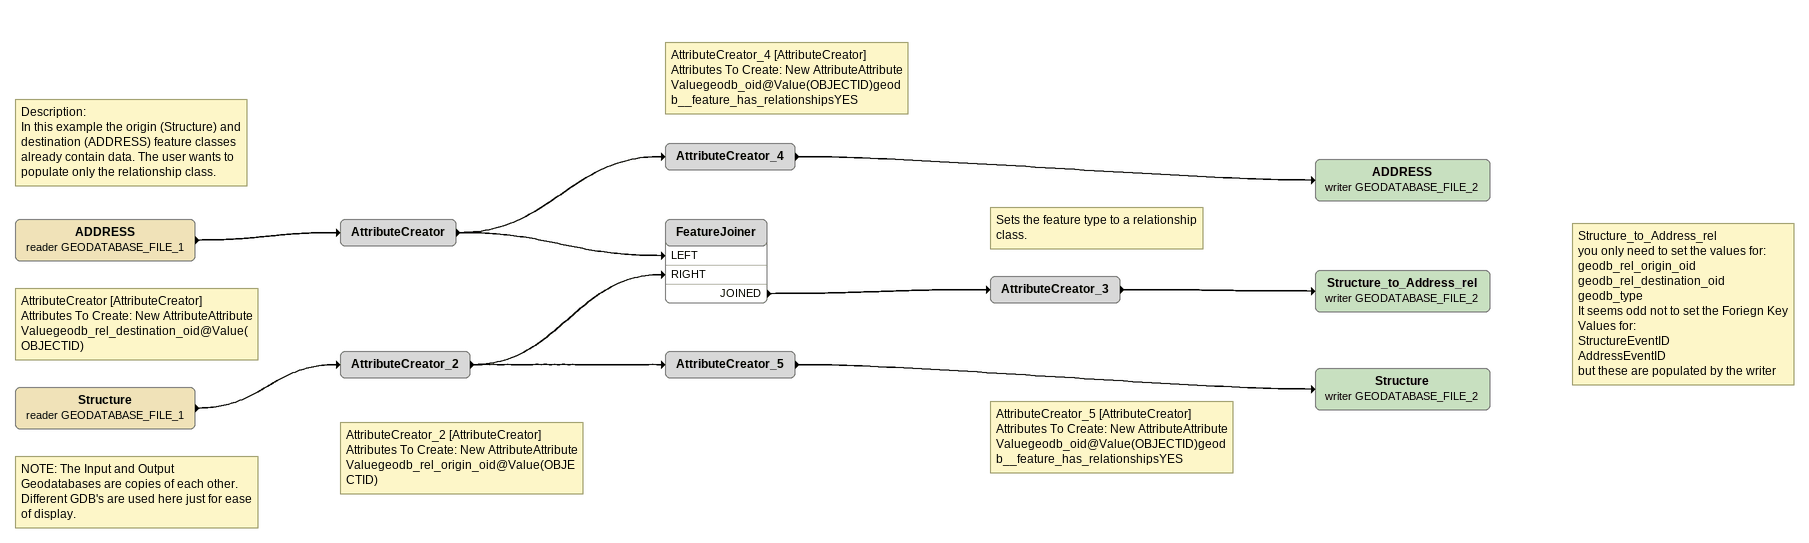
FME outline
Note: Description: / In this example the origin (Structure) and destination (ADDRESS) feature classes already contain data. The user wants to populate only the relationship class.
ADDRESS (reader GEODATABASE_FILE_1)
    -> AttributeCreator
Note: AttributeCreator [AttributeCreator] / Attributes To Create: New AttributeAttribute Valuegeodb_rel_destination_oid@Value(OBJECTID)
AttributeCreator
    -> FeatureJoiner [LEFT]
    -> AttributeCreator_4
Note: AttributeCreator_4 [AttributeCreator] / Attributes To Create: New AttributeAttribute Valuegeodb_oid@Value(OBJECTID)geodb__feature_has_relationshipsYES
AttributeCreator_4
    -> ADDRESS (writer GEODATABASE_FILE_2)
ADDRESS (writer GEODATABASE_FILE_2)
Note: NOTE: The Input and Output Geodatabases are copies of each other. Different GDB's are used here just for ease of display.
Structure (reader GEODATABASE_FILE_1)
    -> AttributeCreator_2
Note: AttributeCreator_2 [AttributeCreator] / Attributes To Create: New AttributeAttribute Valuegeodb_rel_origin_oid@Value(OBJECTID)
AttributeCreator_2
    -> FeatureJoiner [RIGHT]
    -> AttributeCreator_5
FeatureJoiner
    JOINED -> AttributeCreator_3
Note: Sets the feature type to a relationship class.
AttributeCreator_3
    -> Structure_to_Address_rel (writer GEODATABASE_FILE_2)
Note: Structure_to_Address_rel / you only need to set the values for: / geodb_rel_origin_oid / geodb_rel_destination_oid / geodb_type / It seems odd not to set the Foriegn Key Values for: / StructureEventID / AddressEventID / but these are populated by the writer
Structure_to_Address_rel (writer GEODATABASE_FILE_2)
Note: AttributeCreator_5 [AttributeCreator] / Attributes To Create: New AttributeAttribute Valuegeodb_oid@Value(OBJECTID)geodb__feature_has_relationshipsYES
AttributeCreator_5
    -> Structure (writer GEODATABASE_FILE_2)
Structure (writer GEODATABASE_FILE_2)
